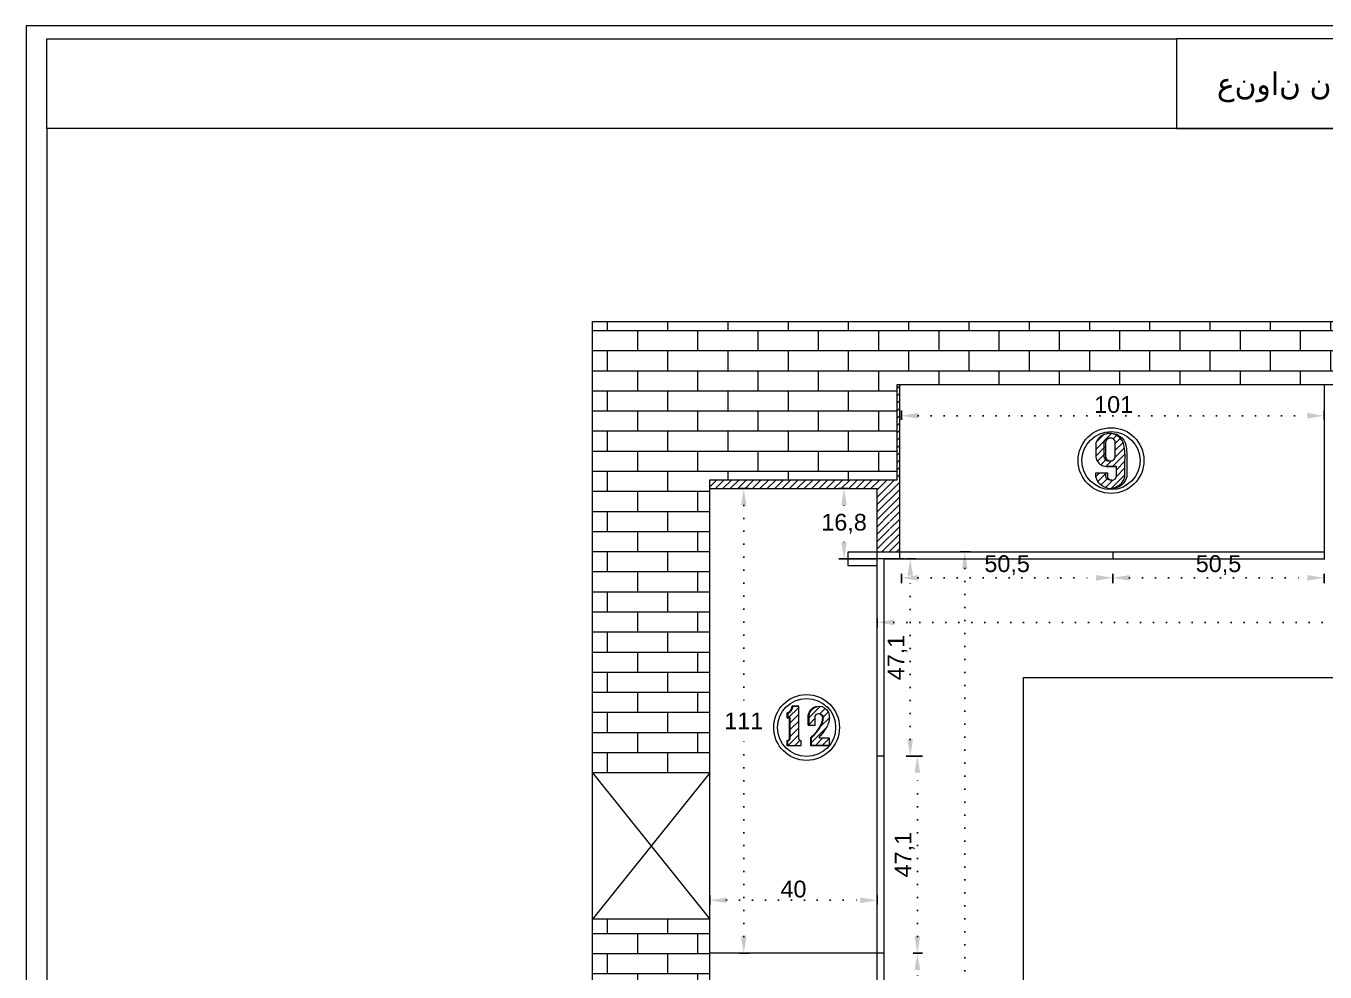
# Model space of a CAD drawing. Header units: inches. Extents: x 352 to 11605, y -941 to 2503.
# Drawn here: x 6216.3 to 6526.7, y -5.8 to 220.2 of the extents above; entities that cross this region are included whole.
import ezdxf

# ---------------------------------------------------------------- set-up
doc = ezdxf.new("R2010")
doc.units = ezdxf.units.IN
doc.header["$MEASUREMENT"] = 0
doc.linetypes.add('ACAD_ISO07W100', pattern=[3, 0, -3])
doc.styles.get("Standard").update_dxf_attribs({"font": 'arial.ttf'})
doc.dimstyles.new('ISO-25', dxfattribs={"dimtxt": 4, "dimasz": 4, "dimexe": 1.25, "dimexo": 0.625, "dimtad": 1, "dimtih": 1, "dimtoh": 1, "dimdec": 1, "dimtxsty": 'Standard', "dimcen": 2.5, "dimadec": 0, "dimazin": 0, "dimtfac": 1, "dimtdec": 1, "dimtmove": 0, "dimatfit": 3, "dimfxl": 1, "dimfxlon": 1, "dimarcsym": 0})
pattern_1 = [(45, (5850.7956, 599.0755), (-0.8148213, 0.8148213), [])]

# ---------------------------------------------------------------- blocks, each defined once
blk = doc.blocks.new('*D249')
at = {"color": 0, "lineweight": -2, "transparency": 16777216}
for p, q in [((6428.29, -1.34), (6430.54, -1.34)), ((6428.29, -91.34), (6430.54, -91.34))]:
    blk.add_line(p, q, dxfattribs=at)
at = {"color": 0, "linetype": 'ACAD_ISO07W100', "lineweight": -2, "transparency": 16777216}
blk.add_line((6429.29, -87.34), (6429.29, -5.34), dxfattribs=at)
at = {"color": 0, "transparency": 16777216}
for points in [[(6428.62, -5.34), (6429.96, -5.34), (6429.29, -1.34)], [(6428.62, -87.34), (6429.96, -87.34), (6429.29, -91.34)]]:
    blk.add_solid(points, dxfattribs=at)
at = {"layer": 'Defpoints', "color": 0, "transparency": 16777216}
for p in [(6423.09, -1.34), (6429.29, -1.34), (6423.09, -91.34)]:
    blk.add_point(p, dxfattribs=at)
at = {"color": 0, "lineweight": 20, "transparency": 16777216, "insert": (6426.62, -46.34), "char_height": 4, "attachment_point": 5, "rotation": 90}
blk.add_mtext('90', dxfattribs=at)
blk = doc.blocks.new('*D250')
at = {"color": 0, "lineweight": -2, "transparency": 16777216}
for p, q in [((6428.29, 45.76), (6430.54, 45.76)), ((6428.29, -1.34), (6430.54, -1.34))]:
    blk.add_line(p, q, dxfattribs=at)
at = {"color": 0, "linetype": 'ACAD_ISO07W100', "lineweight": -2, "transparency": 16777216}
blk.add_line((6429.29, 2.66), (6429.29, 41.76), dxfattribs=at)
at = {"color": 0, "transparency": 16777216}
for points in [[(6428.62, 41.76), (6429.96, 41.76), (6429.29, 45.76)], [(6428.62, 2.66), (6429.96, 2.66), (6429.29, -1.34)]]:
    blk.add_solid(points, dxfattribs=at)
at = {"layer": 'Defpoints', "color": 0, "transparency": 16777216}
for p in [(6421.39, 45.76), (6429.29, 45.76), (6423.09, -1.34)]:
    blk.add_point(p, dxfattribs=at)
at = {"color": 0, "lineweight": 20, "transparency": 16777216, "insert": (6426.26, 22.21), "char_height": 4, "attachment_point": 5, "rotation": 90}
blk.add_mtext('47,1', dxfattribs=at)
blk = doc.blocks.new('*D251')
at = {"color": 0, "lineweight": -2, "transparency": 16777216}
for p, q in [((6426.59, 92.86), (6428.84, 92.86)), ((6426.59, 45.76), (6428.84, 45.76))]:
    blk.add_line(p, q, dxfattribs=at)
at = {"color": 0, "linetype": 'ACAD_ISO07W100', "lineweight": -2, "transparency": 16777216}
blk.add_line((6427.59, 49.76), (6427.59, 88.86), dxfattribs=at)
at = {"color": 0, "transparency": 16777216}
for points in [[(6426.92, 88.86), (6428.26, 88.86), (6427.59, 92.86)], [(6426.92, 49.76), (6428.26, 49.76), (6427.59, 45.76)]]:
    blk.add_solid(points, dxfattribs=at)
at = {"layer": 'Defpoints', "color": 0, "transparency": 16777216}
for p in [(6421.39, 92.86), (6427.59, 92.86), (6421.39, 45.76)]:
    blk.add_point(p, dxfattribs=at)
at = {"color": 0, "lineweight": 20, "transparency": 16777216, "insert": (6424.56, 69.31), "char_height": 4, "attachment_point": 5, "rotation": 90}
blk.add_mtext('47,1', dxfattribs=at)
blk = doc.blocks.new('*D255')
at = {"color": 0, "lineweight": -2, "transparency": 16777216}
for p, q in [((6386.82, 109.66), (6389.07, 109.66)), ((6386.82, -1.34), (6389.07, -1.34))]:
    blk.add_line(p, q, dxfattribs=at)
at = {"color": 0, "linetype": 'ACAD_ISO07W100', "lineweight": -2, "transparency": 16777216}
for p, q in [((6387.82, 105.66), (6387.82, 56.79)), ((6387.82, 2.66), (6387.82, 51.53))]:
    blk.add_line(p, q, dxfattribs=at)
at = {"color": 0, "transparency": 16777216}
for points in [[(6387.15, 105.66), (6388.48, 105.66), (6387.82, 109.66)], [(6387.15, 2.66), (6388.48, 2.66), (6387.82, -1.34)]]:
    blk.add_solid(points, dxfattribs=at)
at = {"layer": 'Defpoints', "color": 0, "transparency": 16777216}
for p in [(6379.69, 109.66), (6379.69, -1.34), (6387.82, -1.34)]:
    blk.add_point(p, dxfattribs=at)
at = {"color": 0, "lineweight": 20, "transparency": 16777216, "insert": (6387.82, 54.16), "char_height": 4, "attachment_point": 5}
blk.add_mtext('111', dxfattribs=at)
blk = doc.blocks.new('*D256')
at = {"color": 0, "lineweight": -2, "transparency": 16777216}
for p, q in [((6412.78, 109.66), (6410.53, 109.66)), ((6412.78, 92.86), (6410.53, 92.86))]:
    blk.add_line(p, q, dxfattribs=at)
at = {"color": 0, "linetype": 'ACAD_ISO07W100', "lineweight": -2, "transparency": 16777216}
for p, q in [((6411.78, 105.66), (6411.78, 104.29)), ((6411.78, 96.86), (6411.78, 98.23))]:
    blk.add_line(p, q, dxfattribs=at)
at = {"color": 0, "transparency": 16777216}
for points in [[(6411.11, 105.66), (6412.44, 105.66), (6411.78, 109.66)], [(6411.11, 96.86), (6412.44, 96.86), (6411.78, 92.86)]]:
    blk.add_solid(points, dxfattribs=at)
at = {"layer": 'Defpoints', "color": 0, "transparency": 16777216}
for p in [(6421.39, 109.66), (6411.78, 92.86), (6419.69, 92.86)]:
    blk.add_point(p, dxfattribs=at)
at = {"color": 0, "lineweight": 20, "transparency": 16777216, "insert": (6411.78, 101.26), "char_height": 4, "attachment_point": 5}
blk.add_mtext('16,8', dxfattribs=at)
blk = doc.blocks.new('*D261')
at = {"color": 0, "lineweight": -2, "transparency": 16777216}
for p, q in [((6379.69, 10.31), (6379.69, 12.56)), ((6419.69, 10.31), (6419.69, 12.56))]:
    blk.add_line(p, q, dxfattribs=at)
at = {"color": 0, "linetype": 'ACAD_ISO07W100', "lineweight": -2, "transparency": 16777216}
blk.add_line((6383.69, 11.31), (6415.69, 11.31), dxfattribs=at)
at = {"color": 0, "transparency": 16777216}
for points in [[(6383.69, 11.97), (6383.69, 10.64), (6379.69, 11.31)], [(6415.69, 11.97), (6415.69, 10.64), (6419.69, 11.31)]]:
    blk.add_solid(points, dxfattribs=at)
at = {"layer": 'Defpoints', "color": 0, "transparency": 16777216}
for p in [(6419.69, 11.31), (6379.69, -1.34), (6419.69, -1.34)]:
    blk.add_point(p, dxfattribs=at)
at = {"color": 0, "lineweight": 20, "transparency": 16777216, "insert": (6399.69, 13.97), "char_height": 4, "attachment_point": 5}
blk.add_mtext('40', dxfattribs=at)
blk = doc.blocks.new('*D313')
at = {"color": 0, "lineweight": -2, "transparency": 16777216}
for p, q in [((6425.49, 126.06), (6425.49, 128.31)), ((6526.49, 126.06), (6526.49, 128.31))]:
    blk.add_line(p, q, dxfattribs=at)
at = {"color": 0, "linetype": 'ACAD_ISO07W100', "lineweight": -2, "transparency": 16777216}
blk.add_line((6429.49, 127.06), (6522.49, 127.06), dxfattribs=at)
at = {"color": 0, "transparency": 16777216}
for points in [[(6429.49, 127.73), (6429.49, 126.4), (6425.49, 127.06)], [(6522.49, 127.73), (6522.49, 126.4), (6526.49, 127.06)]]:
    blk.add_solid(points, dxfattribs=at)
at = {"layer": 'Defpoints', "color": 0, "transparency": 16777216}
for p in [(6526.49, 127.06), (6425.49, 92.86), (6526.49, 92.86)]:
    blk.add_point(p, dxfattribs=at)
at = {"color": 0, "lineweight": 20, "transparency": 16777216, "insert": (6476.19, 129.73), "char_height": 4, "attachment_point": 5}
blk.add_mtext('101', dxfattribs=at)
blk = doc.blocks.new('*D314')
at = {"color": 0, "lineweight": -2, "transparency": 16777216}
for p, q in [((6425.49, 89.34), (6425.49, 87.09)), ((6475.99, 89.34), (6475.99, 87.09))]:
    blk.add_line(p, q, dxfattribs=at)
at = {"color": 0, "linetype": 'ACAD_ISO07W100', "lineweight": -2, "transparency": 16777216}
blk.add_line((6429.49, 88.34), (6471.99, 88.34), dxfattribs=at)
at = {"color": 0, "transparency": 16777216}
for points in [[(6429.49, 89), (6429.49, 87.67), (6425.49, 88.34)], [(6471.99, 89), (6471.99, 87.67), (6475.99, 88.34)]]:
    blk.add_solid(points, dxfattribs=at)
at = {"layer": 'Defpoints', "color": 0, "transparency": 16777216}
for p in [(6475.99, 94.56), (6425.49, 92.86), (6475.99, 88.34)]:
    blk.add_point(p, dxfattribs=at)
at = {"color": 0, "lineweight": 20, "transparency": 16777216, "insert": (6450.74, 91.36), "char_height": 4, "attachment_point": 5}
blk.add_mtext('50,5', dxfattribs=at)
blk = doc.blocks.new('*D315')
at = {"color": 0, "lineweight": -2, "transparency": 16777216}
for p, q in [((6475.99, 89.34), (6475.99, 87.09)), ((6526.49, 89.34), (6526.49, 87.09))]:
    blk.add_line(p, q, dxfattribs=at)
at = {"color": 0, "linetype": 'ACAD_ISO07W100', "lineweight": -2, "transparency": 16777216}
blk.add_line((6479.99, 88.34), (6522.49, 88.34), dxfattribs=at)
at = {"color": 0, "transparency": 16777216}
for points in [[(6479.99, 89), (6479.99, 87.67), (6475.99, 88.34)], [(6522.49, 89), (6522.49, 87.67), (6526.49, 88.34)]]:
    blk.add_solid(points, dxfattribs=at)
at = {"layer": 'Defpoints', "color": 0, "transparency": 16777216}
for p in [(6475.99, 94.56), (6526.49, 92.86), (6526.49, 88.34)]:
    blk.add_point(p, dxfattribs=at)
at = {"color": 0, "lineweight": 20, "transparency": 16777216, "insert": (6501.24, 91.36), "char_height": 4, "attachment_point": 5}
blk.add_mtext('50,5', dxfattribs=at)
blk = doc.blocks.new('*D447')
at = {"color": 0, "lineweight": -2, "transparency": 16777216}
for p, q in [((6419.69, 78.71), (6419.69, 76.46)), ((6799.79, 78.71), (6799.79, 76.46))]:
    blk.add_line(p, q, dxfattribs=at)
at = {"color": 0, "linetype": 'ACAD_ISO07W100', "lineweight": -2, "transparency": 16777216}
blk.add_line((6423.69, 77.71), (6795.79, 77.71), dxfattribs=at)
at = {"color": 0, "transparency": 16777216}
for points in [[(6423.69, 78.37), (6423.69, 77.04), (6419.69, 77.71)], [(6795.79, 78.37), (6795.79, 77.04), (6799.79, 77.71)]]:
    blk.add_solid(points, dxfattribs=at)
at = {"layer": 'Defpoints', "color": 0, "transparency": 16777216}
for p in [(6419.69, 109.66), (6799.79, 85.96), (6799.79, 77.71)]:
    blk.add_point(p, dxfattribs=at)
at = {"color": 0, "lineweight": 20, "transparency": 16777216, "insert": (6609.74, 80.74), "char_height": 4, "attachment_point": 5}
blk.add_mtext('380,1', dxfattribs=at)
blk = doc.blocks.new('*D448')
at = {"color": 0, "lineweight": -2, "transparency": 16777216}
for p, q in [((6439.63, 94.56), (6441.88, 94.56)), ((6439.63, -141.34), (6441.88, -141.34))]:
    blk.add_line(p, q, dxfattribs=at)
at = {"color": 0, "linetype": 'ACAD_ISO07W100', "lineweight": -2, "transparency": 16777216}
for p, q in [((6440.63, 90.56), (6440.63, -20.36)), ((6440.63, -137.34), (6440.63, -26.42))]:
    blk.add_line(p, q, dxfattribs=at)
at = {"color": 0, "transparency": 16777216}
for points in [[(6439.96, 90.56), (6441.29, 90.56), (6440.63, 94.56)], [(6439.96, -137.34), (6441.29, -137.34), (6440.63, -141.34)]]:
    blk.add_solid(points, dxfattribs=at)
at = {"layer": 'Defpoints', "color": 0, "transparency": 16777216}
for p in [(6421.39, 94.56), (6440.63, 94.56), (6421.39, -141.34)]:
    blk.add_point(p, dxfattribs=at)
at = {"color": 0, "lineweight": 20, "transparency": 16777216, "insert": (6440.63, -23.39), "char_height": 4, "attachment_point": 5}
blk.add_mtext('235,9', dxfattribs=at)

msp = doc.modelspace()

# ---------------------------------------------------------------- hatches: boundary and pattern name
at = {"lineweight": 20}
h = msp.add_hatch(dxfattribs=at)
h.set_pattern_fill('AR-BRSTD', color=256, scale=1.8)
h.set_pattern_definition([(0, (760.868, -567.8637), (0, 4.8006), []), (90, (760.868, -567.864), (-7.2, 4.8006), [4.8006, -4.8006])])
h.paths.add_polyline_path([(6351.69, -203.24), (6388.39, -203.24), (6388.39, -143.04), (6379.69, -143.04), (6379.69, -80.04), (6351.69, -80.04)])
h.paths.add_polyline_path([(6351.69, -48.04), (6379.69, -48.04), (6379.69, 6.76), (6351.69, 6.76)])
h.paths.add_polyline_path([(6351.69, 41.76), (6379.69, 41.76), (6379.69, 111.76), (6424.49, 111.76), (6424.49, 134.56), (6622.49, 134.56), (6622.49, 149.56), (6351.69, 149.56)])
h.paths.add_polyline_path([(6685.49, 175.96), (6799.79, 175.96), (6799.79, 190.96), (6670.49, 190.96), (6670.49, 149.56), (6625.49, 149.56), (6625.49, 134.56), (6685.49, 134.56)])
h = msp.add_hatch(dxfattribs=at)
h.set_pattern_fill('ANSI31', color=256, scale=10)
h.set_pattern_definition([(45, (760.8678, -567.8637), (-0.88388348, 0.88388348), [])])
h.paths.add_polyline_path([(6419.69, 94.56), (6424.99, 94.56), (6424.99, 134.56), (6424.49, 134.56), (6424.49, 111.76), (6379.69, 111.76), (6379.69, 109.66), (6419.69, 109.66)])
h.paths.add_polyline_path([(6422.77, 98.15), (6422.66, 98.15), (6422.66, 104.33), (6422.77, 104.33)], flags=16)
h = msp.add_hatch(dxfattribs=at)
h.set_pattern_fill('ANSI31', color=256, scale=9.218651)
h.set_pattern_definition([(45, (5870.8591, 661.9936), (-0.8148213, 0.8148213), [])])
h.paths.add_polyline_path([(6478.89, 116.28), (6478.9, 116.46), (6478.92, 116.89), (6478.92, 117.32), (6478.91, 117.75), (6478.89, 118.18), (6478.86, 118.68), (6478.8, 119.15), (6478.73, 119.62), (6478.63, 120.09), (6478.51, 120.55), (6478.16, 121.2), (6477.69, 121.77), (6477.12, 122.24), (6476.47, 122.58), (6475.76, 122.8), (6475.03, 122.87), (6474.58, 122.83), (6473.98, 122.64), (6473.32, 122.29), (6472.74, 121.82), (6472.27, 121.24), (6471.92, 120.59), (6471.92, 117.15), (6472, 116.84), (6472.12, 116.55), (6472.27, 116.26), (6472.46, 116), (6472.67, 115.76), (6472.91, 115.54), (6473.17, 115.36), (6473.45, 115.2), (6473.74, 115.08), (6474.05, 114.99), (6474.37, 114.93), (6474.42, 114.93), (6476.42, 114.93), (6476.84, 114.91), (6476.84, 112.47), (6476.75, 112.25), (6476.61, 112.06), (6476.43, 111.9), (6476.23, 111.78), (6476, 111.71), (6475.77, 111.69), (6475.53, 111.71), (6475.12, 111.76), (6474.9, 111.83), (6474.69, 111.95), (6474.52, 112.1), (6474.38, 112.29), (6474.29, 112.51), (6474.29, 113.45), (6471.92, 113.45), (6471.92, 112.47), (6472.22, 111.69), (6472.69, 111), (6473.29, 110.42), (6474.01, 109.99), (6474.7, 109.76), (6475.22, 109.7), (6476.04, 109.79), (6476.82, 110.05), (6477.53, 110.48), (6478.13, 111.05), (6478.59, 111.74), (6478.89, 112.51)])
h.paths.add_polyline_path([(6476.35, 116.7), (6476.16, 116.52), (6475.94, 116.39), (6475.69, 116.31), (6475.44, 116.28), (6475.18, 116.31), (6474.93, 116.39), (6474.71, 116.52), (6474.52, 116.7), (6474.38, 116.91), (6474.28, 117.15), (6474.28, 120.59), (6474.32, 120.88), (6474.44, 121.16), (6474.62, 121.4), (6474.86, 121.59), (6475.14, 121.7), (6475.44, 121.74), (6475.73, 121.7), (6476.01, 121.59), (6476.25, 121.4), (6476.44, 121.16), (6476.55, 120.88), (6476.59, 120.59), (6476.59, 117.15), (6476.49, 116.91)], flags=16)
h = msp.add_hatch(dxfattribs=at)
h.set_pattern_fill('ANSI31', color=256, scale=9.218651)
h.set_pattern_definition(pattern_1)
h.paths.add_polyline_path([(6401.38, 49.42), (6401.31, 49.45), (6401.24, 49.49), (6401.18, 49.54), (6401.13, 49.6), (6401.08, 49.66), (6401.04, 49.72), (6401.01, 49.79), (6400.99, 49.87), (6400.97, 49.94), (6400.97, 50.02), (6400.97, 57.66), (6399.54, 57.66), (6399.51, 57.48), (6399.48, 57.31), (6399.43, 57.13), (6399.36, 56.97), (6399.28, 56.81), (6399.19, 56.65), (6399.08, 56.51), (6398.96, 56.37), (6398.83, 56.25), (6398.69, 56.14), (6398.54, 56.04), (6398.38, 55.95), (6398.38, 54.87), (6398.69, 54.87), (6398.93, 54.86), (6398.93, 50.05), (6398.92, 49.98), (6398.9, 49.9), (6398.88, 49.83), (6398.84, 49.77), (6398.8, 49.7), (6398.76, 49.64), (6398.71, 49.59), (6398.65, 49.54), (6398.59, 49.5), (6398.52, 49.46), (6398.45, 49.44), (6398.38, 49.41), (6398.38, 48.32), (6401.52, 48.32), (6401.52, 49.38), (6401.45, 49.39)])
h = msp.add_hatch(dxfattribs=at)
h.set_pattern_fill('ANSI31', color=256, scale=9.218651)
h.set_pattern_definition(pattern_1)
h.paths.add_polyline_path([(6408.23, 50.11), (6405.87, 50.11), (6405.87, 50.39), (6406.11, 50.62), (6406.34, 50.86), (6406.56, 51.11), (6406.78, 51.36), (6406.98, 51.63), (6407.16, 51.9), (6407.34, 52.19), (6407.51, 52.48), (6407.66, 52.77), (6407.8, 53.07), (6407.93, 53.38), (6407.97, 53.5), (6408.05, 53.69), (6408.11, 53.89), (6408.16, 54.09), (6408.2, 54.29), (6408.23, 54.49), (6408.26, 54.69), (6408.27, 54.9), (6408.26, 55.11), (6408.25, 55.31), (6408.23, 55.52), (6408.03, 56.21), (6407.64, 56.82), (6407.1, 57.3), (6406.51, 57.57), (6405.89, 57.66), (6405.18, 57.56), (6404.53, 57.26), (6403.99, 56.79), (6403.61, 56.18), (6403.41, 55.49), (6403.42, 54.78), (6403.42, 53.13), (6404.89, 53.13), (6404.89, 55.29), (6405.03, 55.56), (6405.22, 55.74), (6405.46, 55.86), (6405.73, 55.9), (6405.89, 55.88), (6405.99, 55.86), (6405.99, 55.86), (6406.15, 55.83), (6406.39, 55.72), (6406.58, 55.53), (6406.7, 55.3), (6406.75, 55.04), (6406.75, 54.87), (6406.74, 54.7), (6406.73, 54.54), (6406.7, 54.37), (6406.67, 54.21), (6406.63, 54.04), (6406.58, 53.88), (6406.53, 53.73), (6406.46, 53.57), (6406.39, 53.42), (6406.31, 53.25), (6406.15, 52.93), (6405.98, 52.61), (6405.8, 52.31), (6405.6, 52.01), (6405.39, 51.71), (6405.18, 51.43), (6404.95, 51.15), (6404.71, 50.89), (6404.46, 50.63), (6404.2, 50.38), (6403.94, 50.14), (6403.94, 48.32), (6408.23, 48.32)])

# ---------------------------------------------------------------- linework, layer by layer
for p, q in [((6351.69, 149.56), (6670.49, 149.56)), ((6351.69, -203.24), (6351.69, 149.56)), ((6424.49, 111.76), (6424.49, 134.56)), ((6424.49, 134.56), (6689.79, 134.56)), ((6424.99, 134.56), (6424.99, 92.86)), ((6526.49, 134.56), (6526.49, 92.86)), ((6379.69, -143.04), (6379.69, 111.76)), ((6379.69, 111.76), (6424.49, 111.76)), ((6379.69, 109.66), (6419.69, 109.66)), ((6419.69, -141.34), (6419.69, 109.66)), ((6419.69, 94.46), (6412.69, 94.46)), ((6412.69, 94.46), (6412.69, 92.86)), ((6419.69, 94.56), (6526.49, 94.56)), ((6475.99, 94.56), (6475.99, 92.86)), ((6419.69, 92.86), (6412.69, 92.86)), ((6412.69, 92.86), (6412.69, 91.26)), ((6412.69, 92.86), (6419.69, 92.86)), ((6412.69, 91.26), (6419.69, 91.26)), ((6426.19, 92.86), (6419.69, 92.86)), ((6421.39, -1.34), (6421.39, 92.86)), ((6421.39, 92.86), (6526.69, 92.86)), ((6454.69, -143.04), (6454.69, 64.56)), ((6454.69, 64.56), (6689.79, 64.56)), ((6398.38, 55.95), (6398.38, 54.87)), ((6398.38, 48.32), (6401.52, 48.32)), ((6421.39, 45.76), (6419.69, 45.76)), ((6379.69, 41.76), (6351.69, 41.76)), ((6379.69, 41.76), (6351.69, 6.76)), ((6351.69, 41.76), (6379.69, 6.76)), ((6379.69, 6.76), (6351.69, 6.76)), ((6421.39, -1.34), (6379.69, -1.34)), ((6421.39, -141.34), (6421.39, -1.34))]:
    msp.add_line(p, q, dxfattribs=at)
for points in [[(6216.32, -228.88), (6851.43, -228.88), (6851.43, 220.19), (6216.32, 220.19)], [(6221.27, 217.1), (6491.21, 217.1), (6491.21, 195.72), (6221.27, 195.72)], [(6491.21, 195.72), (6844.29, 195.72), (6844.29, 217.1), (6491.21, 217.1)], [(6221.27, -209.32), (6844.29, -209.32), (6844.29, 195.72), (6221.27, 195.72)], [(6475.77, 109.63), (6475.77, 109.65), (6475.63, 109.63)]]:
    msp.add_lwpolyline(points, close=True, dxfattribs=at)
for points in [[(6473.98, 122.64), (6473.32, 122.29), (6472.74, 121.82), (6472.27, 121.24), (6471.92, 120.59), (6471.92, 117.15), (6472, 116.84), (6472.12, 116.55), (6472.27, 116.26), (6472.46, 116), (6472.67, 115.76), (6472.91, 115.54), (6473.17, 115.36), (6473.45, 115.2), (6473.74, 115.08), (6474.05, 114.99), (6474.37, 114.93), (6474.42, 114.93), (6474.69, 114.91), (6476.84, 114.91)], [(6475.03, 121.69), (6474.73, 121.65), (6474.45, 121.54), (6474.22, 121.35), (6474.04, 121.12), (6473.92, 120.84), (6473.88, 120.55), (6473.88, 117.15), (6473.98, 116.91), (6474.12, 116.7), (6474.31, 116.52), (6474.53, 116.39), (6474.77, 116.31), (6475.03, 116.28), (6475.44, 116.28), (6475.69, 116.31), (6475.94, 116.39), (6476.16, 116.52), (6476.35, 116.7), (6476.49, 116.91), (6476.59, 117.15), (6476.59, 120.59)], [(6473.98, 122.64), (6474.58, 122.83), (6474.69, 122.86), (6475.44, 122.93), (6476.18, 122.86), (6476.89, 122.64), (6477.55, 122.29), (6478.13, 121.82), (6478.6, 121.24), (6478.96, 120.59), (6479.08, 120.12), (6479.17, 119.65), (6479.25, 119.18), (6479.3, 118.71), (6479.34, 118.2), (6479.36, 117.76), (6479.37, 117.33), (6479.37, 116.89), (6479.35, 116.46), (6479.34, 116.28), (6479.34, 112.47), (6479.04, 111.69), (6478.57, 111), (6477.97, 110.42), (6477.25, 109.99), (6476.46, 109.72), (6475.77, 109.65)], [(6476.59, 120.59), (6476.55, 120.88), (6476.44, 121.16), (6476.25, 121.4), (6476.01, 121.59), (6475.73, 121.7), (6475.44, 121.74), (6475.14, 121.7), (6474.86, 121.59), (6474.62, 121.4), (6474.44, 121.16), (6474.32, 120.88), (6474.28, 120.59), (6474.28, 117.15), (6474.38, 116.91), (6474.52, 116.7), (6474.71, 116.52), (6474.93, 116.39), (6475.18, 116.31), (6475.44, 116.28)], [(6474.7, 109.76), (6475.22, 109.7), (6476.04, 109.79), (6476.82, 110.05), (6477.53, 110.48), (6478.13, 111.05), (6478.59, 111.74), (6478.89, 112.51), (6478.89, 116.28), (6478.9, 116.46), (6478.92, 116.89), (6478.92, 117.32), (6478.91, 117.75), (6478.89, 118.18), (6478.86, 118.68), (6478.8, 119.15), (6478.73, 119.62), (6478.63, 120.09), (6478.51, 120.55), (6478.16, 121.2), (6477.69, 121.77), (6477.12, 122.24), (6476.47, 122.58), (6475.76, 122.8), (6475.03, 122.87), (6474.58, 122.83)], [(6475.77, 111.69), (6476, 111.71), (6476.23, 111.78), (6476.43, 111.9), (6476.61, 112.06), (6476.75, 112.25), (6476.84, 112.47), (6476.84, 114.91), (6476.42, 114.93), (6474.42, 114.93)], [(6475.63, 109.63), (6474.8, 109.72), (6474.7, 109.76), (6474.01, 109.99), (6473.29, 110.42), (6472.69, 111), (6472.22, 111.69), (6471.92, 112.47), (6471.92, 113.45), (6474.29, 113.45), (6474.69, 113.45), (6474.69, 112.47), (6474.79, 112.25), (6474.92, 112.06), (6475.1, 111.9), (6475.31, 111.78), (6475.53, 111.71)], [(6475.77, 111.69), (6475.53, 111.71), (6475.12, 111.76), (6474.9, 111.83), (6474.69, 111.95), (6474.52, 112.1), (6474.38, 112.29), (6474.29, 112.51), (6474.29, 113.45)], [(6398.14, 48.27), (6401.52, 48.27), (6401.52, 48.32), (6401.52, 49.38), (6401.45, 49.39), (6401.38, 49.42), (6401.31, 49.45), (6401.24, 49.49), (6401.18, 49.54), (6401.13, 49.6), (6401.08, 49.66), (6401.04, 49.72), (6401.01, 49.79), (6400.99, 49.87), (6400.97, 49.94), (6400.97, 50.02), (6400.97, 57.66), (6400.97, 57.71), (6399.3, 57.71), (6399.28, 57.53), (6399.25, 57.35), (6399.19, 57.17), (6399.13, 57.01), (6399.05, 56.84), (6398.95, 56.69), (6398.84, 56.54), (6398.72, 56.41), (6398.59, 56.28), (6398.45, 56.17), (6398.3, 56.07), (6398.14, 55.98), (6398.14, 54.87), (6398.38, 54.87), (6398.69, 54.87), (6398.69, 50.02), (6398.68, 49.95), (6398.66, 49.87), (6398.64, 49.8), (6398.61, 49.73), (6398.57, 49.67), (6398.52, 49.61), (6398.47, 49.55), (6398.41, 49.51), (6398.35, 49.46), (6398.28, 49.43), (6398.21, 49.4), (6398.14, 49.38), (6398.14, 48.27), (6398.38, 48.32), (6398.38, 49.41), (6398.45, 49.44), (6398.52, 49.46), (6398.59, 49.5), (6398.65, 49.54), (6398.71, 49.59), (6398.76, 49.64), (6398.8, 49.7), (6398.84, 49.77), (6398.88, 49.83), (6398.9, 49.9), (6398.92, 49.98), (6398.93, 50.05), (6398.93, 54.86), (6398.69, 54.87)], [(6398.14, 55.98), (6398.38, 55.95), (6398.54, 56.04), (6398.69, 56.14), (6398.83, 56.25), (6398.96, 56.37), (6399.08, 56.51), (6399.19, 56.65), (6399.28, 56.81), (6399.36, 56.97), (6399.43, 57.13), (6399.48, 57.31), (6399.51, 57.48), (6399.54, 57.66)], [(6399.3, 57.71), (6399.54, 57.66), (6400.97, 57.66)], [(6403.23, 53.13), (6403.23, 54.79), (6403.22, 55.52), (6403.42, 56.21), (6403.81, 56.82), (6404.35, 57.3), (6405.01, 57.6), (6405.73, 57.71), (6406.44, 57.6), (6406.51, 57.57), (6407.1, 57.3), (6407.64, 56.82), (6408.03, 56.21), (6408.23, 55.52), (6408.25, 55.31), (6408.26, 55.11), (6408.27, 54.9), (6408.26, 54.69), (6408.23, 54.49), (6408.2, 54.29), (6408.16, 54.09), (6408.11, 53.89), (6408.05, 53.69), (6407.97, 53.5), (6407.93, 53.38), (6407.8, 53.07), (6407.66, 52.77), (6407.51, 52.48), (6407.34, 52.19), (6407.16, 51.9), (6406.98, 51.63), (6406.78, 51.36), (6406.56, 51.11), (6406.34, 50.86), (6406.11, 50.62), (6405.87, 50.39), (6405.87, 50.11), (6408.23, 50.11), (6408.23, 48.32), (6408.23, 48.27), (6403.75, 48.27)], [(6403.23, 53.13), (6403.42, 53.13), (6404.89, 53.13), (6404.89, 55.25), (6404.91, 55.32), (6405.03, 55.56), (6405.22, 55.74), (6405.46, 55.86), (6405.73, 55.9), (6405.89, 55.88), (6405.99, 55.86), (6405.99, 55.86)], [(6403.42, 53.13), (6403.42, 54.78), (6403.41, 55.49), (6403.61, 56.18), (6403.99, 56.79), (6404.53, 57.26), (6405.18, 57.56), (6405.89, 57.66), (6406.51, 57.57)], [(6406.42, 55.56), (6406.55, 55.32), (6406.59, 55.06), (6406.59, 54.89), (6406.59, 54.72), (6406.57, 54.55), (6406.54, 54.38), (6406.51, 54.22), (6406.47, 54.05), (6406.42, 53.89), (6406.37, 53.73), (6406.3, 53.58), (6406.23, 53.42), (6406.15, 53.25), (6405.99, 52.92), (6405.82, 52.61), (6405.63, 52.3), (6405.43, 51.99), (6405.22, 51.7), (6405, 51.41), (6404.77, 51.13), (6404.53, 50.86), (6404.28, 50.6), (6404.02, 50.35), (6403.75, 50.11), (6403.75, 48.27), (6403.94, 48.32), (6408.23, 48.32)], [(6406.42, 55.56), (6406.23, 55.74), (6405.99, 55.86), (6406.15, 55.83), (6406.39, 55.72), (6406.58, 55.53), (6406.7, 55.3), (6406.75, 55.04), (6406.75, 54.87), (6406.74, 54.7), (6406.73, 54.54), (6406.7, 54.37), (6406.67, 54.21), (6406.63, 54.04), (6406.58, 53.88), (6406.53, 53.73), (6406.46, 53.57), (6406.39, 53.42), (6406.31, 53.25), (6406.15, 52.93), (6405.98, 52.61), (6405.8, 52.31), (6405.6, 52.01), (6405.39, 51.71), (6405.18, 51.43), (6404.95, 51.15), (6404.71, 50.89), (6404.46, 50.63), (6404.2, 50.38), (6403.94, 50.14)], [(6403.75, 50.11), (6403.94, 50.14), (6403.94, 48.32)]]:
    msp.add_lwpolyline(points, dxfattribs=at)
for centre, radius in [((6475.57, 116.36), 7.86), ((6475.57, 116.36), 6.94), ((6402.83, 52.58), 7.86), ((6402.83, 52.58), 6.94)]:
    msp.add_circle(centre, radius, dxfattribs=at)

# ---------------------------------------------------------------- texts
at = {"lineweight": 20, "insert": (6500.87, 209.12), "char_height": 5.3828, "attachment_point": 1}
msp.add_mtext_dynamic_manual_height_columns('{\\fArial|b0|i0|c178|p34;عنوان نقشه}:', width=63.3825, gutter_width=387.3, heights=[0], dxfattribs=at)

# ---------------------------------------------------------------- dimensions: what is measured, and where the dimension line sits
at = {"lineweight": 20}
dim = msp.add_linear_dim(base=(6526.49, 127.06), p1=(6425.49, 92.86), p2=(6526.49, 92.86), dimstyle='ISO-25', dxfattribs=at)
dim.commit()
dim.dimension.update_dxf_attribs({"geometry": '*D313', "text_midpoint": (6476.19, 127.06), "dimtype": 160})
for base, p1, p2, picture, middle in [((6387.82, -1.34), (6379.69, 109.66), (6379.69, -1.34), '*D255', (6387.82, 54.16)), ((6440.63, 94.56), (6421.39, -141.34), (6421.39, 94.56), '*D448', (6440.63, -23.39)), ((6427.59, 92.86), (6421.39, 45.76), (6421.39, 92.86), '*D251', (6424.56, 69.31)), ((6429.29, 45.76), (6423.09, -1.34), (6421.39, 45.76), '*D250', (6426.26, 22.21)), ((6429.29, -1.34), (6423.09, -91.34), (6423.09, -1.34), '*D249', (6426.62, -46.34))]:
    dim = msp.add_linear_dim(base=base, p1=p1, p2=p2, angle=90, dimstyle='ISO-25', dxfattribs=at)
    dim.commit()
    dim.dimension.update_dxf_attribs({"geometry": picture, "text_midpoint": middle})
dim = msp.add_linear_dim(base=(6411.78, 92.86), p1=(6421.39, 109.66), p2=(6419.69, 92.86), angle=90, dimstyle='ISO-25', dxfattribs=at)
dim.commit()
dim.dimension.update_dxf_attribs({"geometry": '*D256', "text_midpoint": (6411.78, 101.26), "dimtype": 160})
for base, p1, p2, picture, middle in [((6799.79, 77.71), (6419.69, 109.66), (6799.79, 85.96), '*D447', (6609.74, 80.74)), ((6475.99, 88.34), (6425.49, 92.86), (6475.99, 94.56), '*D314', (6450.74, 91.36)), ((6526.49, 88.34), (6475.99, 94.56), (6526.49, 92.86), '*D315', (6501.24, 91.36)), ((6419.69, 11.31), (6379.69, -1.34), (6419.69, -1.34), '*D261', (6399.69, 13.97))]:
    dim = msp.add_linear_dim(base=base, p1=p1, p2=p2, dimstyle='ISO-25', dxfattribs=at)
    dim.commit()
    dim.dimension.update_dxf_attribs({"geometry": picture, "text_midpoint": middle})

doc.saveas('drawing.dxf')
